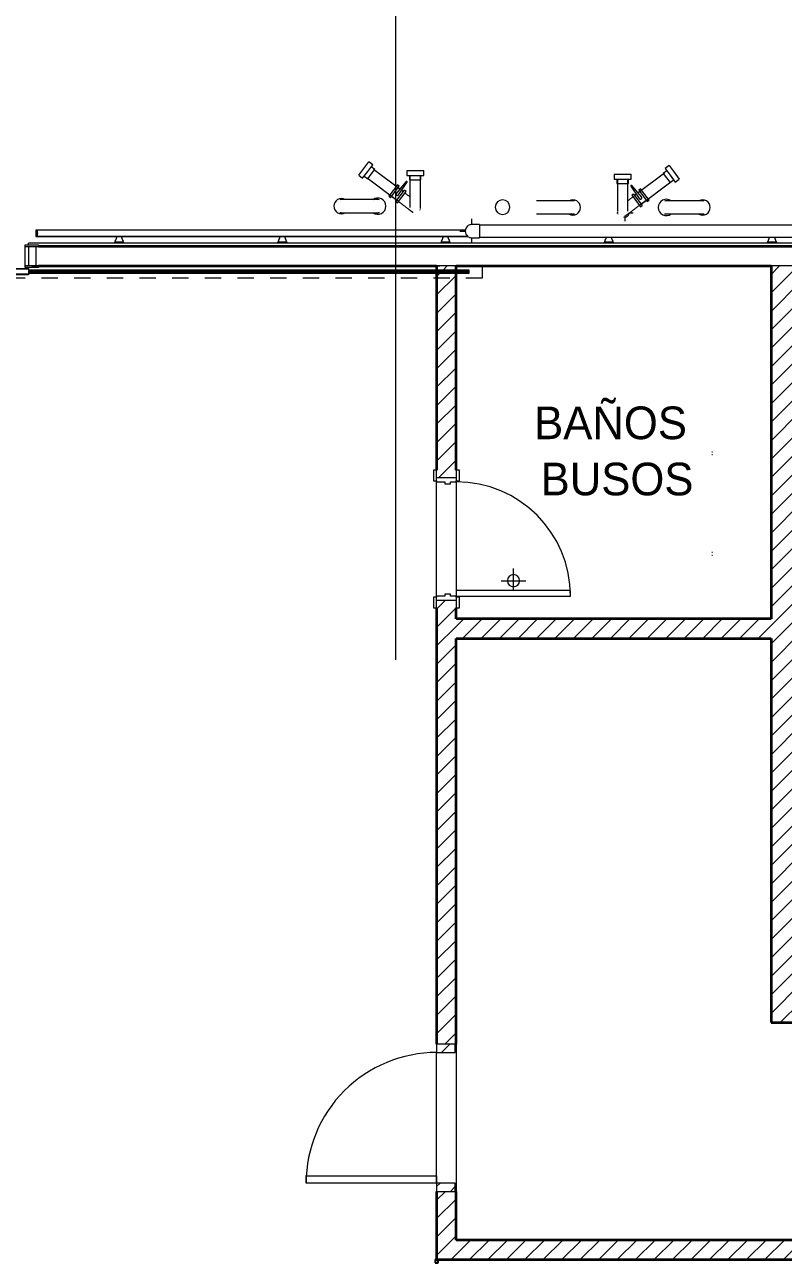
# Model space of a CAD drawing. Header units: metres. Extents: x -3 to 175, y -5 to 18.
# Drawn here: x 73.63 to 78.28, y 5.11 to 12.68 of the extents above; entities that cross this region are included whole.
import ezdxf

# ---------------------------------------------------------------- set-up
doc = ezdxf.new("R2010")
doc.units = ezdxf.units.M
doc.linetypes.add('Dash', pattern=[0.006, 0.003, -0.003])
for name, color, linetype, lineweight in [('A-DOOR', 7, 'Continuous', 9), ('A-DOOR-FRAM', 7, 'Continuous', 18), ('A-FLOR-HRAL', 7, 'Continuous', 9), ('A-GENM', 7, 'Continuous', 9), ('A-GLAZ-CWMG', 7, 'Continuous', 9), ('A-WALL', 7, 'Continuous', 9), ('A-WALL-PATT', 7, 'Continuous', 35), ('E-ELEC-EQPM', 7, 'Continuous', 9), ('G-ANNO-SYMB', 7, 'Continuous', 9), ('G-ANNO-TEXT', 7, 'Continuous', 9), ('P-EQPM', 7, 'Continuous', 9), ('P-PIPE', 7, 'Continuous', 9), ('P-PIPE-CNTR', 7, 'Continuous', 9)]:
    doc.layers.add(name, color=color, linetype=linetype, lineweight=lineweight)
doc.layers.add('A-DOOR-HDLN', color=5, linetype='Dash', lineweight=18, true_color=0x0000ff)
doc.styles.add('Century Gothic_1', font='GOTHIC.TTF', dxfattribs={"height": 0.2})
pattern_1 = [(45, (70.33247, 0), (-0.05656854, 0.05656854), [])]

# ---------------------------------------------------------------- blocks, each defined once
blk = doc.blocks.new('Basic Wall _ Tabique exterior_Estructura Lamina Metalica - ___-2469499-N-Cubierta 01')
at = {"layer": 'A-WALL'}
for p, q in [((3.3206, 11.3318), (3.3206, 11.3428)), ((3.8479, 11.3428), (3.3206, 11.3428)), ((4.8479, 11.3428), (3.9029, 11.3428)), ((5.8479, 11.3428), (4.9029, 11.3428)), ((6.8479, 11.3428), (5.9029, 11.3428)), ((7.8479, 11.3428), (6.9029, 11.3428)), ((8.4303, 11.3428), (7.9029, 11.3428))]:
    blk.add_line(p, q, dxfattribs=at)
blk = doc.blocks.new('M_RVR_Codo material - CO - Codo-V123-N-Cubierta 01')
at = {"layer": 'P-PIPE', "color": 9, "true_color": 0xc0c0c0, "flags": 128}
for points in [[(6.0835, 11.4566), (6.0817, 11.4566), (6.0798, 11.4566), (6.0779, 11.4566), (6.076, 11.4566), (6.0742, 11.4566), (6.0724, 11.4566), (6.0706, 11.4566), (6.0688, 11.4566), (6.067, 11.4566), (6.0653, 11.4566), (6.0635, 11.4566), (6.0619, 11.4566), (6.0602, 11.4566), (6.0586, 11.4566), (6.0571, 11.4566), (6.0555, 11.4566), (6.0541, 11.4566), (6.0526, 11.4566), (6.0513, 11.4566), (6.0499, 11.4566), (6.0487, 11.4566), (6.0474, 11.4566), (6.0463, 11.4566), (6.0452, 11.4566), (6.0442, 11.4566), (6.0432, 11.4566), (6.0423, 11.4566), (6.0415, 11.4566), (6.0407, 11.4566), (6.04, 11.4566), (6.0394, 11.4566), (6.0388, 11.4566), (6.0383, 11.4566), (6.0379, 11.4566), (6.0376, 11.4566), (6.0373, 11.4566), (6.0371, 11.4566), (6.037, 11.4566), (6.037, 11.4566)], [(6.037, 11.3752), (6.037, 11.3752), (6.0371, 11.3752), (6.0373, 11.3752), (6.0376, 11.3752), (6.0379, 11.3752), (6.0383, 11.3752), (6.0388, 11.3752), (6.0393, 11.3752), (6.04, 11.3752), (6.0407, 11.3752), (6.0414, 11.3752), (6.0423, 11.3752), (6.0432, 11.3752), (6.0441, 11.3752), (6.0452, 11.3752), (6.0463, 11.3752), (6.0474, 11.3752), (6.0486, 11.3752), (6.0499, 11.3752), (6.0512, 11.3752), (6.0526, 11.3752), (6.054, 11.3752), (6.0555, 11.3752), (6.057, 11.3752), (6.0586, 11.3752), (6.0602, 11.3752), (6.0618, 11.3752), (6.0635, 11.3752), (6.0652, 11.3752), (6.067, 11.3752), (6.0687, 11.3752), (6.0705, 11.3752), (6.0723, 11.3752), (6.0742, 11.3752), (6.076, 11.3752), (6.0779, 11.3752), (6.0797, 11.3752), (6.0816, 11.3752), (6.0835, 11.3752), (6.0835, 11.3752)]]:
    blk.add_lwpolyline(points, dxfattribs=at)
at = {"layer": 'P-PIPE', "color": 9, "true_color": 0xc0c0c0}
for start, end in [(120, 180), (90, 118.27996), (180, 194.20966), (195, 240), (241.72004, 270)]:
    blk.add_arc((6.037, 11.4159), 0.0407, start, end, dxfattribs=at)
for start_param, end_param in [(0, 1.570796), (5.904638, 6.283185), (1.570796, 3.141593), (3.141593, 3.52014)]:
    blk.add_ellipse((6.0835, 11.4159), major_axis=(0, 0.0407), ratio=0.01, start_param=start_param, end_param=end_param, dxfattribs=at)
blk = doc.blocks.new('Puerta corredera simple con guía deslizante - 1200 x 2700mm-2594775-N-Cubierta 01')
at = {"layer": 'A-DOOR', "color": 8, "true_color": 0x808080}
for p, q in [((1.225, 0.145), (1.2292, 0.195)), ((1.2292, 0.195), (1.2708, 0.195)), ((1.2708, 0.195), (1.275, 0.145)), ((-1.35, 0.105), (-4.05, 0.105)), ((-4.05, 0.105), (-4.05, 0.085)), ((-4.05, 0.085), (-1.35, 0.085)), ((1.28, 0.127), (1.22, 0.127)), ((1.22, 0.115), (1.22, 0.127)), ((1.275, 0.145), (1.225, 0.145)), ((1.2407, 0.127), (1.2593, 0.127)), ((1.28, 0.127), (1.28, 0.115)), ((1.22, 0.063), (1.22, 0.075)), ((1.22, 0.063), (1.28, 0.063)), ((1.225, 0.045), (1.275, 0.045)), ((1.2292, -0.005), (1.225, 0.045)), ((1.2593, 0.063), (1.2407, 0.063)), ((1.275, 0.045), (1.2708, -0.005)), ((1.28, 0.075), (1.28, 0.063)), ((1.2708, -0.005), (1.2292, -0.005))]:
    blk.add_line(p, q, dxfattribs=at)
at = {"layer": 'A-DOOR'}
for p, q in [((-4.05, 0.1), (-1.35, 0.1)), ((-1.35, 0.09), (-4.05, 0.09))]:
    blk.add_line(p, q, dxfattribs=at)
at = {"layer": 'A-DOOR', "lineweight": 18}
for p, q in [((-1.35, 0.115), (1.35, 0.115)), ((-1.35, 0.075), (-1.35, 0.115)), ((-1.35, 0.111), (1.35, 0.111)), ((-1.35, 0.079), (1.35, 0.079)), ((1.35, 0.115), (1.35, 0.075)), ((-1.395, -0.06), (-1.395, 0.06)), ((1.35, 0.075), (-1.35, 0.075)), ((1.395, 0.06), (1.395, -0.06))]:
    blk.add_line(p, q, dxfattribs=at)
at = {"layer": 'A-DOOR', "color": 8, "true_color": 0x808080, "flags": 128}
for points in [[(1.2207, 0.127), (1.2214, 0.1271), (1.2222, 0.1271), (1.2229, 0.1272), (1.2236, 0.1274), (1.2243, 0.1275), (1.225, 0.1277), (1.2257, 0.1279), (1.2263, 0.1282), (1.227, 0.1284), (1.2277, 0.1287), (1.2283, 0.129), (1.2289, 0.1294), (1.2296, 0.1297), (1.2302, 0.1301), (1.2307, 0.1306)], [(1.2691, 0.1307), (1.2697, 0.1303), (1.2703, 0.1299), (1.2709, 0.1295), (1.2715, 0.1291), (1.2722, 0.1288), (1.2728, 0.1285), (1.2735, 0.1282), (1.2742, 0.128), (1.2748, 0.1278), (1.2755, 0.1276), (1.2762, 0.1274), (1.2769, 0.1273), (1.2777, 0.1272), (1.2784, 0.1271), (1.2791, 0.127), (1.2798, 0.127)], [(1.2309, 0.0593), (1.2303, 0.0597), (1.2297, 0.0601), (1.2291, 0.0605), (1.2285, 0.0609), (1.2278, 0.0612), (1.2272, 0.0615), (1.2265, 0.0618), (1.2258, 0.062), (1.2252, 0.0622), (1.2245, 0.0624), (1.2238, 0.0626), (1.2231, 0.0627), (1.2223, 0.0628), (1.2216, 0.0629), (1.2209, 0.063), (1.2202, 0.063)], [(1.2793, 0.063), (1.2786, 0.0629), (1.2778, 0.0629), (1.2771, 0.0628), (1.2764, 0.0626), (1.2757, 0.0625), (1.275, 0.0623), (1.2743, 0.0621), (1.2737, 0.0618), (1.273, 0.0616), (1.2723, 0.0613), (1.2717, 0.061), (1.2711, 0.0606), (1.2704, 0.0603), (1.2698, 0.0599), (1.2693, 0.0594)]]:
    blk.add_lwpolyline(points, dxfattribs=at)
at = {"layer": 'A-DOOR', "color": 8, "true_color": 0x808080}
for centre, start, end in [((1.22, 0.145), 270, 0), ((1.28, 0.145), 180, 270), ((1.22, 0.045), 360, 90), ((1.28, 0.045), 90, 180)]:
    blk.add_arc(centre, 0.018, start, end, dxfattribs=at)
at = {"layer": 'A-DOOR-FRAM'}
for p, q in [((-1.41, 0.06), (-1.41, 0.069)), ((-1.41, 0.069), (-1.33, 0.069)), ((-1.41, 0.06), (-1.35, 0.06)), ((-1.35, 0.06), (-1.33, 0.06)), ((-1.35, -0.06), (-1.35, 0.06)), ((-1.33, 0.069), (-1.33, 0.06)), ((-1.33, 0.06), (-1.33, -0.06)), ((1.33, 0.06), (1.33, 0.069)), ((1.33, 0.069), (1.41, 0.069)), ((1.33, 0.06), (1.35, 0.06)), ((1.33, -0.06), (1.33, 0.06)), ((1.35, 0.06), (1.35, -0.06)), ((1.35, 0.06), (1.41, 0.06)), ((1.41, 0.069), (1.41, 0.06)), ((-1.35, -0.06), (-1.41, -0.06)), ((-1.41, -0.069), (-1.41, -0.06)), ((-1.33, -0.069), (-1.41, -0.069)), ((-1.33, -0.06), (-1.35, -0.06)), ((-1.33, -0.06), (-1.33, -0.069)), ((1.35, -0.06), (1.33, -0.06)), ((1.33, -0.069), (1.33, -0.06)), ((1.41, -0.069), (1.33, -0.069)), ((1.41, -0.06), (1.35, -0.06)), ((1.41, -0.06), (1.41, -0.069))]:
    blk.add_line(p, q, dxfattribs=at)
at = {"layer": 'A-DOOR-HDLN', "color": 8, "true_color": 0x808080}
for p, q in [((-4.13, 0.135), (1.43, 0.135)), ((-4.13, 0.06), (-4.13, 0.135)), ((1.43, 0.135), (1.43, 0.06)), ((1.43, 0.06), (-4.13, 0.06))]:
    blk.add_line(p, q, dxfattribs=at)
blk = doc.blocks.new('M_Conexión toma de agua potable-5 - M_Conexión toma de agua potable-5-2749454-N-Cubierta 01')
at = {"layer": 'P-PIPE'}
for p, q in [((-0.113, -0.0442), (-0.2946, -0.181)), ((-0.1506, -0.0595), (-0.1618, -0.068)), ((-0.1618, -0.068), (-0.1092, -0.1378)), ((-0.098, -0.1294), (-0.1506, -0.0595)), ((-0.1119, -0.044), (-0.144, -0.0682)), ((-0.1086, -0.0279), (-0.1184, -0.0353)), ((-0.0658, -0.1051), (-0.1184, -0.0353)), ((-0.056, -0.0977), (-0.1086, -0.0279)), ((-0.2554, -0.2329), (-0.0947, -0.1118)), ((-0.1151, -0.0875), (-0.0567, -0.1571)), ((-0.1092, -0.1378), (-0.098, -0.1294)), ((-0.1045, -0.1207), (-0.094, -0.1127)), ((-0.0507, -0.153), (-0.1017, -0.0774)), ((-0.084, -0.1037), (-0.0738, -0.0961)), ((-0.0833, -0.1047), (-0.0724, -0.0964)), ((-0.0738, -0.0961), (-0.0701, -0.0933)), ((-0.0658, -0.1051), (-0.056, -0.0977)), ((-0.0325, -0.0809), (-0.0325, -0.1964)), ((0.0325, -0.1964), (0.0325, -0.0809)), ((-0.3222, -0.1787), (-0.3465, -0.1971)), ((-0.3153, -0.2384), (-0.3465, -0.1971)), ((-0.291, -0.2201), (-0.3222, -0.1787)), ((-0.2905, -0.1758), (-0.3121, -0.1921)), ((-0.2598, -0.2615), (-0.291, -0.2201)), ((-0.2694, -0.2038), (-0.2905, -0.1758)), ((-0.2483, -0.2318), (-0.2694, -0.2038)), ((-0.0518, -0.1964), (-0.0518, -0.2269)), ((0, -0.1964), (-0.0518, -0.1964)), ((0, -0.2269), (-0.0518, -0.2269)), ((-0.0351, -0.1693), (-0.0351, -0.1964)), ((0, -0.1693), (-0.0351, -0.1693)), ((0.0351, -0.1693), (0, -0.1693)), ((0.0518, -0.1964), (0, -0.1964)), ((0.0518, -0.2269), (0, -0.2269)), ((0.0351, -0.1964), (0.0351, -0.1693)), ((0.0518, -0.2269), (0.0518, -0.1964)), ((-0.2842, -0.2798), (-0.3153, -0.2384)), ((-0.2842, -0.2798), (-0.2598, -0.2615)), ((-0.2699, -0.2481), (-0.2483, -0.2318))]:
    blk.add_line(p, q, dxfattribs=at)
at = {"layer": 'P-PIPE', "flags": 128}
for points in [[(-0.0196, 0.0262), (-0.0196, 0.0261), (-0.0199, 0.026), (-0.0202, 0.0257), (-0.0208, 0.0253), (-0.0214, 0.0248), (-0.0222, 0.0242), (-0.0232, 0.0235), (-0.0243, 0.0226), (-0.0256, 0.0217), (-0.0269, 0.0206), (-0.0285, 0.0195), (-0.0301, 0.0182), (-0.0319, 0.0169), (-0.0338, 0.0155), (-0.0359, 0.0139), (-0.0381, 0.0123), (-0.0403, 0.0105), (-0.0428, 0.0087), (-0.0453, 0.0068), (-0.0479, 0.0049), (-0.0506, 0.0028), (-0.0535, 0.0007), (-0.0564, -0.0015), (-0.0594, -0.0038), (-0.0625, -0.0061), (-0.0657, -0.0085), (-0.0689, -0.011), (-0.0723, -0.0135), (-0.0757, -0.0161), (-0.0791, -0.0187), (-0.0826, -0.0213), (-0.0862, -0.024), (-0.0898, -0.0267), (-0.0934, -0.0294), (-0.0971, -0.0322), (-0.1008, -0.035), (-0.1045, -0.0378), (-0.1082, -0.0406), (-0.1119, -0.0434), (-0.113, -0.0442)], [(-0.0627, -0.0877), (-0.059, -0.0849), (-0.0553, -0.0821), (-0.0516, -0.0794), (-0.048, -0.0766), (-0.0445, -0.0739), (-0.0409, -0.0713), (-0.0375, -0.0687), (-0.0341, -0.0661), (-0.0325, -0.0649)], [(-0.0325, 0), (-0.0325, -0.0001), (-0.0325, -0.0003), (-0.0325, -0.0006), (-0.0325, -0.001), (-0.0325, -0.0016), (-0.0325, -0.0023), (-0.0325, -0.0031), (-0.0325, -0.0041), (-0.0325, -0.0052), (-0.0325, -0.0064), (-0.0325, -0.0077), (-0.0325, -0.0091), (-0.0325, -0.0107), (-0.0325, -0.0124), (-0.0325, -0.0141), (-0.0325, -0.016), (-0.0325, -0.018), (-0.0325, -0.0201), (-0.0325, -0.0223), (-0.0325, -0.0245), (-0.0325, -0.0269), (-0.0325, -0.0293), (-0.0325, -0.0319), (-0.0325, -0.0345), (-0.0325, -0.0372), (-0.0325, -0.0399), (-0.0325, -0.0428), (-0.0325, -0.0456), (-0.0325, -0.0486), (-0.0325, -0.0516), (-0.0325, -0.0546), (-0.0325, -0.0577), (-0.0325, -0.0608), (-0.0325, -0.064), (-0.0325, -0.0671), (-0.0325, -0.0703), (-0.0325, -0.0735), (-0.0325, -0.0768), (-0.0325, -0.08), (-0.0325, -0.0809)], [(0.0325, -0.0809), (0.0325, -0.0776), (0.0325, -0.0744), (0.0325, -0.0712), (0.0325, -0.068), (0.0325, -0.0648), (0.0325, -0.0616), (0.0325, -0.0585), (0.0325, -0.0554), (0.0325, -0.0524), (0.0325, -0.0494), (0.0325, -0.0464), (0.0325, -0.0435), (0.0325, -0.0407), (0.0325, -0.0379), (0.0325, -0.0352), (0.0325, -0.0326), (0.0325, -0.03), (0.0325, -0.0275), (0.0325, -0.0252), (0.0325, -0.0229), (0.0325, -0.0207), (0.0325, -0.0185), (0.0325, -0.0165), (0.0325, -0.0146), (0.0325, -0.0128), (0.0325, -0.0111), (0.0325, -0.0095), (0.0325, -0.0081), (0.0325, -0.0067), (0.0325, -0.0055), (0.0325, -0.0044), (0.0325, -0.0034), (0.0325, -0.0025), (0.0325, -0.0018), (0.0325, -0.0012), (0.0325, -0.0007), (0.0325, -0.0003), (0.0325, -0.0001), (0.0325, 0), (0.0325, 0)]]:
    blk.add_lwpolyline(points, dxfattribs=at)
at = {"layer": 'P-PIPE'}
for centre, radius, start, end in [((0, 0.0002), 0.0325, 127, 130.85863), ((0, 0.0002), 0.0325, 121.6227, 127), ((0, 0.0002), 0.0325, 112, 119.58811), ((0, 0), 0.0325, 27.5478, 30), ((0, 0), 0.0325, 11.6699, 17.91606), ((0, 0), 0.0325, 0, 3.72571), ((-0.1087, -0.0821), 0.00841, 34, 220), ((-0.1087, -0.0821), 0.00841, 119.84615, 205.69231), ((-0.1087, -0.0821), 0.00841, 34, 105.53846), ((0, 0), 0.0325, 355.99534, 360), ((-0.0537, -0.1551), 0.00364, 214, 34), ((-0.0537, -0.1551), 0.00364, 244, 34)]:
    blk.add_arc(centre, radius, start, end, dxfattribs=at)
blk = doc.blocks.new('M_Conexión toma de agua potable-5 - M_Conexión toma de agua potable-5-3032753-N-Cubierta 01')
at = {"layer": 'P-PIPE'}
for p, q in [((-0.3465, 0.1971), (-0.3153, 0.2384)), ((-0.3153, 0.2384), (-0.2842, 0.2798)), ((-0.291, 0.2201), (-0.2598, 0.2615)), ((-0.2598, 0.2615), (-0.2842, 0.2798)), ((-0.2483, 0.2318), (-0.2699, 0.2481)), ((-0.2694, 0.2038), (-0.2483, 0.2318)), ((-0.0947, 0.1118), (-0.2554, 0.2329)), ((-0.3465, 0.1971), (-0.3222, 0.1787)), ((-0.3222, 0.1787), (-0.291, 0.2201)), ((-0.3121, 0.1921), (-0.2905, 0.1758)), ((-0.2946, 0.181), (-0.113, 0.0442)), ((-0.2905, 0.1758), (-0.2694, 0.2038)), ((-0.0567, 0.1571), (-0.1151, 0.0875)), ((-0.1017, 0.0774), (-0.0507, 0.153)), ((-0.0518, 0.2269), (-0.0518, 0.1964)), ((-0.0518, 0.2269), (0, 0.2269)), ((-0.0518, 0.1964), (0, 0.1964)), ((-0.0351, 0.1964), (-0.0351, 0.1693)), ((-0.0351, 0.1693), (0, 0.1693)), ((-0.0325, 0.1964), (-0.0325, 0.0809)), ((0, 0.2269), (0.0518, 0.2269)), ((0, 0.1964), (0.0518, 0.1964)), ((0, 0.1693), (0.0351, 0.1693)), ((0.0325, 0.0809), (0.0325, 0.1964)), ((0.0351, 0.1693), (0.0351, 0.1964)), ((0.0518, 0.1964), (0.0518, 0.2269)), ((-0.1092, 0.1378), (-0.1618, 0.068)), ((-0.1506, 0.0595), (-0.098, 0.1294)), ((-0.1184, 0.0353), (-0.0658, 0.1051)), ((-0.098, 0.1294), (-0.1092, 0.1378)), ((-0.1086, 0.0279), (-0.056, 0.0977)), ((-0.094, 0.1127), (-0.1045, 0.1207)), ((-0.0738, 0.0961), (-0.084, 0.1037)), ((-0.0724, 0.0964), (-0.0833, 0.1047)), ((-0.0728, 0.0953), (-0.0738, 0.0961)), ((-0.056, 0.0977), (-0.0658, 0.1051)), ((-0.1618, 0.068), (-0.1506, 0.0595)), ((-0.144, 0.0682), (-0.1119, 0.044)), ((-0.1184, 0.0353), (-0.1086, 0.0279))]:
    blk.add_line(p, q, dxfattribs=at)
at = {"layer": 'P-PIPE', "flags": 128}
for points in [[(-0.0332, 0.0654), (-0.0365, 0.068), (-0.04, 0.0706), (-0.0435, 0.0732), (-0.0471, 0.0759), (-0.0507, 0.0786), (-0.0543, 0.0814), (-0.058, 0.0841), (-0.0617, 0.0869), (-0.0633, 0.0881)], [(-0.0325, 0.0809), (-0.0325, 0.0776), (-0.0325, 0.0744), (-0.0325, 0.0712), (-0.0325, 0.068), (-0.0325, 0.0648), (-0.0325, 0.0616), (-0.0325, 0.0585), (-0.0325, 0.0554), (-0.0325, 0.0524), (-0.0325, 0.0494), (-0.0325, 0.0464), (-0.0325, 0.0435), (-0.0325, 0.0407), (-0.0325, 0.0379), (-0.0325, 0.0352), (-0.0325, 0.0326), (-0.0325, 0.03), (-0.0325, 0.0275), (-0.0325, 0.0252), (-0.0325, 0.0229), (-0.0325, 0.0207), (-0.0325, 0.0185), (-0.0325, 0.0165), (-0.0325, 0.0146), (-0.0325, 0.0128), (-0.0325, 0.0111), (-0.0325, 0.0095), (-0.0325, 0.0081), (-0.0325, 0.0067), (-0.0325, 0.0055), (-0.0325, 0.0044), (-0.0325, 0.0034), (-0.0325, 0.0025), (-0.0325, 0.0018), (-0.0325, 0.0012), (-0.0325, 0.0007), (-0.0325, 0.0003), (-0.0325, 0.0001), (-0.0325, 0), (-0.0325, 0)], [(0.0325, 0), (0.0325, 0.0001), (0.0325, 0.0003), (0.0325, 0.0006), (0.0325, 0.001), (0.0325, 0.0016), (0.0325, 0.0023), (0.0325, 0.0031), (0.0325, 0.0041), (0.0325, 0.0052), (0.0325, 0.0064), (0.0325, 0.0077), (0.0325, 0.0091), (0.0325, 0.0107), (0.0325, 0.0124), (0.0325, 0.0141), (0.0325, 0.016), (0.0325, 0.018), (0.0325, 0.0201), (0.0325, 0.0223), (0.0325, 0.0245), (0.0325, 0.0269), (0.0325, 0.0293), (0.0325, 0.0319), (0.0325, 0.0345), (0.0325, 0.0372), (0.0325, 0.0399), (0.0325, 0.0428), (0.0325, 0.0456), (0.0325, 0.0486), (0.0325, 0.0516), (0.0325, 0.0546), (0.0325, 0.0577), (0.0325, 0.0608), (0.0325, 0.064), (0.0325, 0.0671), (0.0325, 0.0703), (0.0325, 0.0735), (0.0325, 0.0768), (0.0325, 0.08), (0.0325, 0.0809)], [(-0.113, 0.0442), (-0.1092, 0.0414), (-0.1055, 0.0385), (-0.1018, 0.0357), (-0.0981, 0.033), (-0.0944, 0.0302), (-0.0908, 0.0274), (-0.0871, 0.0247), (-0.0836, 0.022), (-0.0801, 0.0194), (-0.0766, 0.0168), (-0.0732, 0.0142), (-0.0698, 0.0117), (-0.0666, 0.0092), (-0.0634, 0.0068), (-0.0602, 0.0044), (-0.0572, 0.0021), (-0.0542, -0.0001), (-0.0514, -0.0022), (-0.0486, -0.0043), (-0.046, -0.0063), (-0.0434, -0.0082), (-0.041, -0.0101), (-0.0387, -0.0118), (-0.0365, -0.0135), (-0.0344, -0.015), (-0.0324, -0.0165), (-0.0306, -0.0179), (-0.0289, -0.0192), (-0.0273, -0.0203), (-0.0259, -0.0214), (-0.0246, -0.0224), (-0.0235, -0.0232), (-0.0225, -0.024), (-0.0216, -0.0246), (-0.0209, -0.0252), (-0.0204, -0.0256), (-0.02, -0.0259), (-0.0197, -0.0261), (-0.0196, -0.0262), (-0.0196, -0.0262)]]:
    blk.add_lwpolyline(points, dxfattribs=at)
at = {"layer": 'P-PIPE'}
for centre, radius, start, end in [((-0.0537, 0.1551), 0.00364, 326, 146), ((-0.0537, 0.1551), 0.00364, 326, 122.89191), ((-0.1087, 0.0821), 0.00841, 140, 326), ((-0.1087, 0.0821), 0.00841, 168.61538, 240.15385), ((-0.1087, 0.0821), 0.00841, 254.46154, 297.38462), ((0, 0), 0.0325, 0, 4.00466), ((0, 0), 0.0325, 356.27429, 0), ((0, -0.0002), 0.0325, 229.14137, 233), ((0, -0.0002), 0.0325, 233, 239.86108), ((0, 0), 0.0325, 233.65966, 243.14052), ((0, -0.0002), 0.0325, 240.41189, 248), ((0, 0), 0.0325, 330, 332.4522), ((0, 0), 0.0325, 342.08394, 348.3301)]:
    blk.add_arc(centre, radius, start, end, dxfattribs=at)
blk = doc.blocks.new('M_Boquilla salida - M_Boquilla salida-V125-N-Cubierta 01')
at = {"layer": 'A-GENM', "flags": 128}
for points in [[(0.2224, 0.04), (0.2223, 0.04), (0.222, 0.04), (0.2216, 0.04), (0.221, 0.04), (0.2202, 0.04), (0.2192, 0.04), (0.2181, 0.04), (0.2167, 0.04), (0.2153, 0.04), (0.2136, 0.04), (0.2118, 0.04), (0.2098, 0.04), (0.2077, 0.04), (0.2054, 0.04), (0.203, 0.04), (0.2004, 0.04), (0.1977, 0.04), (0.1948, 0.04), (0.1918, 0.04), (0.1887, 0.04), (0.1854, 0.04), (0.182, 0.04), (0.1786, 0.04), (0.175, 0.04), (0.1713, 0.04), (0.1675, 0.04), (0.1636, 0.04), (0.1596, 0.04), (0.1556, 0.04), (0.1515, 0.04), (0.1473, 0.04), (0.1431, 0.04), (0.1388, 0.04), (0.1345, 0.04), (0.1301, 0.04), (0.1257, 0.04), (0.1213, 0.04), (0.1168, 0.04), (0.1124, 0.04), (0.1079, 0.04), (0.1035, 0.04), (0.0991, 0.04), (0.0947, 0.04), (0.0903, 0.04), (0.0859, 0.04), (0.0816, 0.04), (0.0774, 0.04), (0.0731, 0.04), (0.069, 0.04), (0.0649, 0.04), (0.0609, 0.04), (0.057, 0.04), (0.0531, 0.04), (0.0494, 0.04), (0.0458, 0.04), (0.0422, 0.04), (0.0388, 0.04), (0.0355, 0.04), (0.0323, 0.04), (0.0292, 0.04), (0.0263, 0.04), (0.0235, 0.04), (0.0208, 0.04), (0.0183, 0.04), (0.0159, 0.04), (0.0137, 0.04), (0.0116, 0.04), (0.0097, 0.04), (0.008, 0.04), (0.0064, 0.04), (0.005, 0.04), (0.0038, 0.04), (0.0027, 0.04), (0.0018, 0.04), (0.0011, 0.04), (0.0006, 0.04), (0.0002, 0.04), (0, 0.04), (0, 0.04)], [(0, -0.04), (0.0001, -0.04), (0.0004, -0.04), (0.0008, -0.04), (0.0014, -0.04), (0.0022, -0.04), (0.0032, -0.04), (0.0043, -0.04), (0.0056, -0.04), (0.0071, -0.04), (0.0088, -0.04), (0.0106, -0.04), (0.0126, -0.04), (0.0147, -0.04), (0.017, -0.04), (0.0194, -0.04), (0.022, -0.04), (0.0247, -0.04), (0.0276, -0.04), (0.0306, -0.04), (0.0337, -0.04), (0.037, -0.04), (0.0403, -0.04), (0.0438, -0.04), (0.0474, -0.04), (0.0511, -0.04), (0.0549, -0.04), (0.0588, -0.04), (0.0627, -0.04), (0.0668, -0.04), (0.0709, -0.04), (0.0751, -0.04), (0.0793, -0.04), (0.0836, -0.04), (0.0879, -0.04), (0.0923, -0.04), (0.0967, -0.04), (0.1011, -0.04), (0.1055, -0.04), (0.11, -0.04), (0.1144, -0.04), (0.1189, -0.04), (0.1233, -0.04), (0.1277, -0.04), (0.1321, -0.04), (0.1365, -0.04), (0.1408, -0.04), (0.145, -0.04), (0.1492, -0.04), (0.1534, -0.04), (0.1575, -0.04), (0.1615, -0.04), (0.1654, -0.04), (0.1692, -0.04), (0.173, -0.04), (0.1766, -0.04), (0.1802, -0.04), (0.1836, -0.04), (0.1869, -0.04), (0.1901, -0.04), (0.1932, -0.04), (0.1961, -0.04), (0.1989, -0.04), (0.2016, -0.04), (0.2041, -0.04), (0.2065, -0.04), (0.2087, -0.04), (0.2108, -0.04), (0.2127, -0.04), (0.2144, -0.04), (0.216, -0.04), (0.2174, -0.04), (0.2186, -0.04), (0.2197, -0.04), (0.2206, -0.04), (0.2213, -0.04), (0.2218, -0.04), (0.2222, -0.04), (0.2224, -0.04), (0.2224, -0.04)]]:
    blk.add_lwpolyline(points, dxfattribs=at)
at = {"layer": 'A-GENM'}
for centre, radius, start, end in [((0, 0), 0.05, 53.61648, 180), ((0, 0), 0.05, 180, 307.41676), ((0, 0), 0.04, 86.7274, 105), ((0.2224, 0), 0.0469, 0, 119.26476), ((0.2224, 0), 0.0469, 240.71436, 0), ((0.2224, 0), 0.04, 75, 93.25209), ((0, 0), 0.04, 255, 273.23352), ((0.2224, 0), 0.04, 266.73972, 285)]:
    blk.add_arc(centre, radius, start, end, dxfattribs=at)
blk = doc.blocks.new('M_Boquilla salida - M_Boquilla salida 2-2755936-N-Cubierta 01')
at = {"layer": 'A-GENM', "flags": 128}
for points in [[(0.2224, 0.04), (0.2223, 0.04), (0.222, 0.04), (0.2216, 0.04), (0.221, 0.04), (0.2202, 0.04), (0.2192, 0.04), (0.2181, 0.04), (0.2167, 0.04), (0.2153, 0.04), (0.2136, 0.04), (0.2118, 0.04), (0.2098, 0.04), (0.2077, 0.04), (0.2054, 0.04), (0.203, 0.04), (0.2004, 0.04), (0.1977, 0.04), (0.1948, 0.04), (0.1918, 0.04), (0.1887, 0.04), (0.1854, 0.04), (0.182, 0.04), (0.1786, 0.04), (0.175, 0.04), (0.1713, 0.04), (0.1675, 0.04), (0.1636, 0.04), (0.1596, 0.04), (0.1556, 0.04), (0.1515, 0.04), (0.1473, 0.04), (0.1431, 0.04), (0.1388, 0.04), (0.1345, 0.04), (0.1301, 0.04), (0.1257, 0.04), (0.1213, 0.04), (0.1168, 0.04), (0.1124, 0.04), (0.1079, 0.04), (0.1035, 0.04), (0.0991, 0.04), (0.0947, 0.04), (0.0903, 0.04), (0.0859, 0.04), (0.0816, 0.04), (0.0774, 0.04), (0.0731, 0.04), (0.069, 0.04), (0.0649, 0.04), (0.0609, 0.04), (0.057, 0.04), (0.0531, 0.04), (0.0494, 0.04), (0.0458, 0.04), (0.0422, 0.04), (0.0388, 0.04), (0.0355, 0.04), (0.0323, 0.04), (0.0292, 0.04), (0.0263, 0.04), (0.0235, 0.04), (0.0208, 0.04), (0.0183, 0.04), (0.0159, 0.04), (0.0137, 0.04), (0.0116, 0.04), (0.0097, 0.04), (0.008, 0.04), (0.0064, 0.04), (0.005, 0.04), (0.0038, 0.04), (0.0027, 0.04), (0.0018, 0.04), (0.0011, 0.04), (0.0006, 0.04), (0.0002, 0.04), (0, 0.04), (0, 0.04)], [(0, -0.04), (0.0001, -0.04), (0.0004, -0.04), (0.0008, -0.04), (0.0014, -0.04), (0.0022, -0.04), (0.0032, -0.04), (0.0043, -0.04), (0.0056, -0.04), (0.0071, -0.04), (0.0088, -0.04), (0.0106, -0.04), (0.0126, -0.04), (0.0147, -0.04), (0.017, -0.04), (0.0194, -0.04), (0.022, -0.04), (0.0247, -0.04), (0.0276, -0.04), (0.0306, -0.04), (0.0337, -0.04), (0.037, -0.04), (0.0403, -0.04), (0.0438, -0.04), (0.0474, -0.04), (0.0511, -0.04), (0.0549, -0.04), (0.0588, -0.04), (0.0627, -0.04), (0.0668, -0.04), (0.0709, -0.04), (0.0751, -0.04), (0.0793, -0.04), (0.0836, -0.04), (0.0879, -0.04), (0.0923, -0.04), (0.0967, -0.04), (0.1011, -0.04), (0.1055, -0.04), (0.11, -0.04), (0.1144, -0.04), (0.1189, -0.04), (0.1233, -0.04), (0.1277, -0.04), (0.1321, -0.04), (0.1365, -0.04), (0.1408, -0.04), (0.145, -0.04), (0.1492, -0.04), (0.1534, -0.04), (0.1575, -0.04), (0.1615, -0.04), (0.1654, -0.04), (0.1692, -0.04), (0.173, -0.04), (0.1766, -0.04), (0.1802, -0.04), (0.1836, -0.04), (0.1869, -0.04), (0.1901, -0.04), (0.1932, -0.04), (0.1961, -0.04), (0.1989, -0.04), (0.2016, -0.04), (0.2041, -0.04), (0.2065, -0.04), (0.2087, -0.04), (0.2108, -0.04), (0.2127, -0.04), (0.2144, -0.04), (0.216, -0.04), (0.2174, -0.04), (0.2186, -0.04), (0.2197, -0.04), (0.2206, -0.04), (0.2213, -0.04), (0.2218, -0.04), (0.2222, -0.04), (0.2224, -0.04), (0.2224, -0.04)]]:
    blk.add_lwpolyline(points, dxfattribs=at)
at = {"layer": 'A-GENM'}
for radius, start, end in [(0.0469, 0, 119.26476), (0.0469, 240.71436, 0), (0.04, 75, 93.25209), (0.04, 266.73972, 285)]:
    blk.add_arc((0.2224, 0), radius, start, end, dxfattribs=at)
blk = doc.blocks.new('M_Conexión toma de agua potable-4 - M_Conexión toma de agua potable-4 2-3020590-N-Cubierta 01')
at = {"layer": 'P-PIPE'}
for start, end in [(0, 180), (180, 0)]:
    blk.add_arc((0, 0), 0.0451, start, end, dxfattribs=at)
blk = doc.blocks.new('Railing - Railing-2770312-N-Cubierta 01')
at = {"layer": 'A-FLOR-HRAL'}
for p, q in [((5.9972, 11.4228), (3.3754, 11.4228)), ((3.3754, 11.4059), (3.3754, 11.4005)), ((3.3754, 11.3828), (6.0137, 11.3828))]:
    blk.add_line(p, q, dxfattribs=at)
blk = doc.blocks.new('Handrail Type - Handrail_Internal_-2770336-N-Cubierta 01')
at = {"layer": 'A-FLOR-HRAL'}
for p, q in [((5.9972, 11.4228), (3.3754, 11.4228)), ((3.3754, 11.4059), (3.3754, 11.4005)), ((3.3754, 11.3828), (6.0137, 11.3828))]:
    blk.add_line(p, q, dxfattribs=at)
blk = doc.blocks.new('Handrail Type - Escort_Flat_Endcap-V148-N-Cubierta 01')
at = {"layer": 'A-FLOR-HRAL'}
for p, q in [((0.01, 0.02), (0, 0.02)), ((0, 0.0023), (0, -0.0031)), ((0.01, -0.02), (0.01, 0.02)), ((0, -0.02), (0.01, -0.02))]:
    blk.add_line(p, q, dxfattribs=at)
blk = doc.blocks.new('Handrail Type - Handrail_Internal_-V149-N-Cubierta 01')
at = {"layer": 'A-FLOR-HRAL'}
for p, q in [((3.3754, 11.3828), (3.3754, 11.4228)), ((5.9972, 11.4228), (3.3754, 11.4228)), ((6.0137, 11.3828), (3.3754, 11.3828))]:
    blk.add_line(p, q, dxfattribs=at)
blk = doc.blocks.new('Gerflor-Aluminium_Brackets-Escort_Wall_Mounted-55mm - Escort_Wall_Mounted_Bracket_55mm-V150-N-Cubierta 01')
at = {"layer": 'A-FLOR-HRAL'}
for p, q in [((-0.0275, 0.0595), (-0.0275, 0.061)), ((-0.0275, 0.061), (0.0275, 0.061)), ((-0.0275, 0.0595), (-0.0275, 0.055)), ((-0.0275, 0.055), (0.0275, 0.055)), ((0.0275, 0.061), (0.0275, 0.0595)), ((0.0275, 0.055), (0.0275, 0.0595))]:
    blk.add_line(p, q, dxfattribs=at)
for centre, radius, start, end in [((-0.1313, -0.0058), 0.1203, 14.59877, 27.01682), ((0.1327, -0.0062), 0.1218, 153.11826, 165.38272)]:
    blk.add_arc(centre, radius, start, end, dxfattribs=at)
for points, knots in [([(-0.0275, 0.055), (-0.0275, 0.055), (-0.0274, 0.0549), (-0.0272, 0.0544), (-0.0269, 0.054), (-0.0267, 0.0535), (-0.0264, 0.0531), (-0.026, 0.0525), (-0.0257, 0.0519), (-0.0255, 0.0515), (-0.0253, 0.0512), (-0.0249, 0.0503), (-0.0245, 0.0495), (-0.0241, 0.0488)], [0, 0, 0, 0, 0.142857, 0.285714, 0.357143, 0.428571, 0.5, 0.571429, 0.678571, 0.705357, 0.732143, 0.785714, 1, 1, 1, 1]), ([(0.0241, 0.0488), (0.0244, 0.0493), (0.0248, 0.0501), (0.0254, 0.0512), (0.0258, 0.052), (0.0261, 0.0525), (0.0264, 0.0531), (0.0267, 0.0535), (0.0269, 0.054), (0.0272, 0.0544), (0.0274, 0.0549), (0.0275, 0.055), (0.0275, 0.055)], [0, 0, 0, 0, 0.142857, 0.285714, 0.357143, 0.428571, 0.5, 0.571429, 0.642857, 0.714286, 0.857143, 1, 1, 1, 1])]:
    blk.add_open_spline(points, degree=3, knots=knots, dxfattribs=at)
for points in [[(-0.023, 0.0465), (-0.0242, 0.0492), (-0.0256, 0.0518), (-0.0271, 0.0543)], [(-0.0178, 0.0341), (-0.0185, 0.036), (-0.0192, 0.0378), (-0.0199, 0.0396)], [(-0.0149, 0.0244), (-0.0151, 0.0252), (-0.0153, 0.026), (-0.0155, 0.0267)], [(0.0155, 0.0267), (0.0153, 0.026), (0.0151, 0.0252), (0.0149, 0.0244)], [(0.02, 0.0396), (0.0192, 0.0378), (0.0185, 0.0359), (0.0178, 0.0341)], [(0.0271, 0.0543), (0.0256, 0.0518), (0.0243, 0.0492), (0.023, 0.0465)]]:
    blk.add_open_spline(points, degree=3, dxfattribs=at)
blk = doc.blocks.new('Gerflor-Aluminium_Brackets-Escort_Wall_Mounted-55mm - Escort_Wall_Mounted_Bracket_55mm-V147-N-Cubierta 01')
at = {"layer": 'A-FLOR-HRAL'}
for p, q in [((-0.0275, 0.0595), (-0.0275, 0.061)), ((-0.0275, 0.061), (0.0275, 0.061)), ((-0.0275, 0.0595), (-0.0275, 0.055)), ((-0.0275, 0.055), (0.0275, 0.055)), ((0.0275, 0.061), (0.0275, 0.0595)), ((0.0275, 0.055), (0.0275, 0.0595))]:
    blk.add_line(p, q, dxfattribs=at)
for centre, radius, start, end in [((-0.1313, -0.0058), 0.1203, 13.87088, 27.01682), ((0.1327, -0.0062), 0.1218, 153.11826, 166.10185)]:
    blk.add_arc(centre, radius, start, end, dxfattribs=at)
for points, knots in [([(-0.0275, 0.055), (-0.0275, 0.055), (-0.0274, 0.0549), (-0.0272, 0.0544), (-0.0269, 0.054), (-0.0267, 0.0535), (-0.0264, 0.0531), (-0.026, 0.0525), (-0.0257, 0.0519), (-0.0255, 0.0515), (-0.0253, 0.0512), (-0.0249, 0.0503), (-0.0245, 0.0495), (-0.0241, 0.0488)], [0, 0, 0, 0, 0.142857, 0.285714, 0.357143, 0.428571, 0.5, 0.571429, 0.678571, 0.705357, 0.732143, 0.785714, 1, 1, 1, 1]), ([(0.0241, 0.0488), (0.0244, 0.0493), (0.0248, 0.0501), (0.0254, 0.0512), (0.0258, 0.052), (0.0261, 0.0525), (0.0264, 0.0531), (0.0267, 0.0535), (0.0269, 0.054), (0.0272, 0.0544), (0.0274, 0.0549), (0.0275, 0.055), (0.0275, 0.055)], [0, 0, 0, 0, 0.142857, 0.285714, 0.357143, 0.428571, 0.5, 0.571429, 0.642857, 0.714286, 0.857143, 1, 1, 1, 1])]:
    blk.add_open_spline(points, degree=3, knots=knots, dxfattribs=at)
for points in [[(-0.023, 0.0465), (-0.0242, 0.0492), (-0.0256, 0.0518), (-0.0271, 0.0543)], [(-0.0178, 0.0341), (-0.0185, 0.036), (-0.0192, 0.0378), (-0.0199, 0.0396)], [(-0.0138, 0.02), (-0.0143, 0.0222), (-0.0148, 0.0245), (-0.0155, 0.0267)], [(-0.0145, 0.023), (-0.0142, 0.022), (-0.014, 0.021), (-0.0138, 0.02)], [(0.0155, 0.0267), (0.0149, 0.0245), (0.0143, 0.0222), (0.0138, 0.02)], [(0.0138, 0.02), (0.0141, 0.021), (0.0143, 0.022), (0.0145, 0.023)], [(0.02, 0.0396), (0.0192, 0.0378), (0.0185, 0.0359), (0.0178, 0.0341)], [(0.0271, 0.0543), (0.0256, 0.0518), (0.0243, 0.0492), (0.023, 0.0465)]]:
    blk.add_open_spline(points, degree=3, dxfattribs=at)
blk = doc.blocks.new('M_Generador - M_Generador-3046588-N-Cubierta 01')
at = {"layer": 'E-ELEC-EQPM'}
for p, q in [((1.5356, 0.5779), (2.8312, 0.5779)), ((1.5356, 0.5779), (1.5356, -0.5779)), ((2.8312, 0.5779), (2.8312, -0.5779)), ((-1.7935, -0.1876), (-1.7935, -0.1976)), ((-1.7935, -0.1876), (-1.7935, -0.1976)), ((-1.7061, -0.1976), (-1.7061, -0.1876)), ((-1.4605, -0.1876), (-1.4605, -0.1976)), ((-1.2591, -0.1876), (-1.2591, -0.1976)), ((-0.8147, -0.1976), (-0.8147, -0.1876)), ((-0.6536, -0.1876), (-0.6536, -0.1976)), ((-0.3056, -0.1976), (-0.3056, -0.1876)), ((-0.25, -0.1876), (-0.25, -0.1976)), ((-0.235, -0.1976), (-0.235, -0.1876)), ((0.5043, -0.1976), (0.5141, -0.1876)), ((0.6467, -0.1876), (0.6467, -0.1976)), ((0.7977, -0.1876), (0.7977, -0.1976)), ((0.8809, -0.1976), (0.8809, -0.1876)), ((0.9142, -0.5779), (0.9042, -0.5779)), ((2.8312, -0.5779), (1.5356, -0.5779))]:
    blk.add_line(p, q, dxfattribs=at)
at = {"layer": 'E-ELEC-EQPM', "flags": 128}
blk.add_lwpolyline([(0.2754, -0.1876), (0.2691, -0.1911), (0.26, -0.1955), (0.2552, -0.1976)], dxfattribs=at)
blk = doc.blocks.new('M_Estanque Combustible - M_Estanque Combustible-3096269-N-Cubierta 01')
at = {"layer": 'P-EQPM'}
for p, q in [((-0.2833, -0.7096), (-0.2833, -0.7126)), ((-0.2683, -0.7126), (-0.2683, -0.7096)), ((0.3313, -0.7096), (0.3313, -0.7126)), ((0.3463, -0.7126), (0.3463, -0.7096))]:
    blk.add_line(p, q, dxfattribs=at)
blk = doc.blocks.new('Rectangular Mullion - 20 x 20 mm-3142501-N-Cubierta 01')
at = {"layer": 'A-GLAZ-CWMG', "lineweight": 25}
for p, q in [((0, 0.01), (-0.02, 0.01)), ((-0.02, 0.01), (-0.02, -0.01)), ((0, -0.01), (0, 0.01)), ((-0.02, -0.01), (0, -0.01))]:
    blk.add_line(p, q, dxfattribs=at)
blk = doc.blocks.new('FCA_N_Puerta de alumnio_Banos - FCA_N_Puerta de aluminio_800 X 1900 mm-3147703-N-Cubierta 01')
at = {"layer": 'A-DOOR'}
h = blk.add_hatch(dxfattribs=at)
h.set_pattern_fill('FP_4', color=256, style=0, pattern_type=2)
h.set_pattern_definition([(315, (-5.986, 5.881), (0.05656854, 0.05656854), [])])
h.paths.add_polyline_path([(-0.4508, 0.06), (-0.4508, -0.0543), (-0.4, -0.0543), (-0.4, 0.06)])
h.paths.add_polyline_path([(0.4, -0.0543), (0.4508, -0.0543), (0.4508, 0.06), (0.4, 0.06)])
at = {"layer": 'A-DOOR', "lineweight": 18}
for p, q in [((-0.4, 0.86), (-0.35555, 0.86)), ((-0.4, 0.06), (-0.4, 0.86)), ((-0.35555, 0.86), (-0.35555, 0.06)), ((-0.35555, 0.06), (-0.4, 0.06))]:
    blk.add_line(p, q, dxfattribs=at)
at = {"layer": 'A-DOOR'}
blk.add_arc((-0.4, 0.06), 0.8, 360, 90, dxfattribs=at)
at = {"layer": 'A-DOOR-FRAM'}
for p, q in [((-0.4, 0.06), (-0.4508, 0.06)), ((-0.4508, 0.06), (-0.4508, -0.0543)), ((-0.4, -0.0543), (-0.4, 0.06)), ((0.4508, 0.06), (0.4, 0.06)), ((0.4, 0.06), (0.4, -0.0543)), ((0.4508, -0.0543), (0.4508, 0.06)), ((-0.4508, -0.0543), (-0.4, -0.0543)), ((0.4, -0.0543), (0.4508, -0.0543))]:
    blk.add_line(p, q, dxfattribs=at)
blk = doc.blocks.new('M_Door-Interior-Single-Flush_Panel-Wood - 700 x 2100mm-3151575-N-Cubierta 01')
at = {"layer": 'A-DOOR', "lineweight": 18}
for p, q in [((0.35, 0.756825), (0.315, 0.756825)), ((0.315, 0.756825), (0.315, 0.056825)), ((0.35, 0.056825), (0.35, 0.756825)), ((0.315, 0.056825), (0.35, 0.056825))]:
    blk.add_line(p, q, dxfattribs=at)
at = {"layer": 'A-DOOR'}
for p, q in [((-0.35635, 0.076825), (-0.42135, 0.076825)), ((-0.42135, 0.076825), (-0.42135, 0.056825)), ((-0.35635, 0.056825), (-0.35635, 0.076825)), ((0.42135, 0.076825), (0.35635, 0.076825)), ((0.35635, 0.076825), (0.35635, 0.056825)), ((0.42135, 0.056825), (0.42135, 0.076825)), ((-0.42135, 0.056825), (-0.35635, 0.056825)), ((0.35635, 0.056825), (0.42135, 0.056825)), ((-0.35635, -0.063175), (-0.42135, -0.063175)), ((-0.42135, -0.063175), (-0.42135, -0.083175)), ((-0.35635, -0.083175), (-0.35635, -0.063175)), ((0.42135, -0.063175), (0.35635, -0.063175)), ((0.35635, -0.063175), (0.35635, -0.083175)), ((0.42135, -0.083175), (0.42135, -0.063175)), ((-0.42135, -0.083175), (-0.35635, -0.083175)), ((0.35635, -0.083175), (0.42135, -0.083175))]:
    blk.add_line(p, q, dxfattribs=at)
blk.add_arc((0.35, 0.056825), 0.7, 90, 180, dxfattribs=at)
at = {"layer": 'A-DOOR-FRAM'}
for p, q in [((-0.375, 0.056825), (-0.375, -0.063175)), ((-0.35, 0.056825), (-0.35635, 0.056825)), ((-0.35, 0.021825), (-0.35, 0.056825)), ((-0.3373, 0.021825), (-0.35, 0.021825)), ((-0.3373, -0.0131), (-0.3373, 0.021825)), ((0.35, 0.021825), (0.3373, 0.021825)), ((0.3373, 0.021825), (0.3373, -0.0131)), ((0.35, 0.056825), (0.35, 0.021825)), ((0.35635, 0.056825), (0.35, 0.056825)), ((0.375, -0.063175), (0.375, 0.056825)), ((-0.35635, -0.063175), (-0.35, -0.063175)), ((-0.35, -0.063175), (-0.35, -0.0131)), ((-0.35, -0.0131), (-0.3373, -0.0131)), ((0.3373, -0.0131), (0.35, -0.0131)), ((0.35, -0.0131), (0.35, -0.063175)), ((0.35, -0.063175), (0.35635, -0.063175))]:
    blk.add_line(p, q, dxfattribs=at)

msp = doc.modelspace()

# ---------------------------------------------------------------- hatches: boundary and pattern name
at = {"layer": 'A-WALL-PATT', "lineweight": 9}
h = msp.add_hatch(dxfattribs=at)
h.set_pattern_fill('FP_3', color=256, style=0, pattern_type=2)
h.set_pattern_definition(pattern_1)
h.paths.add_polyline_path([(76.1532, 5.1168), (76.2732, 5.1168), (76.2732, 5.5348), (76.1532, 5.5348), (76.1532, 5.4031)])
h.paths.add_polyline_path([(76.1532, 6.4364), (76.2732, 6.4364), (76.2732, 9.1556), (76.1532, 9.1556), (76.1532, 6.6837)])
h.paths.add_polyline_path([(76.1532, 9.9056), (76.2732, 9.9056), (76.2732, 11.1578), (76.1532, 11.1578), (76.1532, 9.952)])
h.paths.add_polyline_path([(76.1532, 11.1778), (76.2732, 11.1778), (76.2732, 11.2028), (76.1532, 11.2028)])
h = msp.add_hatch(dxfattribs=at)
h.set_pattern_fill('FP_3', color=256, style=0, pattern_type=2)
h.set_pattern_definition(pattern_1)
h.paths.add_polyline_path([(78.2023, 6.5689), (78.3823, 6.5689), (78.3823, 11.2028), (78.2023, 11.2028), (78.2023, 6.6837)])
h = msp.add_hatch(dxfattribs=at)
h.set_pattern_fill('FP_3', color=256, style=0, pattern_type=2)
h.set_pattern_definition(pattern_1)
h.paths.add_polyline_path([(78.2023, 8.9216), (78.2023, 9.0416), (76.2732, 9.0416), (76.2732, 8.9216), (77.8859, 8.9216)])
h = msp.add_hatch(dxfattribs=at)
h.set_pattern_fill('FP_3', color=256, style=0, pattern_type=2)
h.set_pattern_definition(pattern_1)
h.paths.add_polyline_path([(80.4455, 5.1168), (80.5812, 5.1168), (80.5812, 5.2368), (76.2732, 5.2368), (76.2732, 5.1168), (79.9335, 5.1168)])

# ---------------------------------------------------------------- linework, layer by layer
at = {"layer": 'A-WALL', "lineweight": 35}
for p, q in [((78.7627, 11.3228), (73.7131, 11.3228)), ((73.7131, 11.2028), (76.1532, 11.2028)), ((76.1532, 11.2028), (76.1532, 11.1778)), ((76.1532, 11.1578), (76.1532, 9.952)), ((76.2732, 11.2028), (78.2023, 11.2028)), ((76.2732, 11.1778), (76.2732, 11.2028)), ((76.2732, 9.952), (76.2732, 11.1578)), ((78.2023, 11.2028), (78.2023, 9.0416)), ((76.1532, 9.1093), (76.1532, 6.4364)), ((76.2732, 9.0416), (76.2732, 9.1093)), ((78.2023, 9.0416), (76.2732, 9.0416)), ((76.2732, 8.9216), (78.2023, 8.9216)), ((76.2732, 6.4364), (76.2732, 8.9216)), ((78.2023, 8.9216), (78.2023, 6.5689)), ((78.2023, 6.5689), (78.3823, 6.5689)), ((76.2675, 6.4364), (76.2732, 6.4364)), ((76.1532, 5.5348), (76.1532, 5.1168)), ((76.2732, 5.5348), (76.2675, 5.5348)), ((76.2732, 5.2368), (76.2732, 5.5348)), ((80.4612, 5.2368), (76.2732, 5.2368)), ((76.1532, 5.1168), (80.5812, 5.1168))]:
    msp.add_line(p, q, dxfattribs=at)
at = {"layer": 'A-WALL'}
for p, q in [((76.2732, 11.2028), (76.1532, 11.2028)), ((78.3823, 11.2028), (78.2023, 11.2028)), ((76.1532, 9.1806), (76.1532, 9.8806)), ((76.2732, 9.8806), (76.2732, 9.2156)), ((76.1532, 5.5856), (76.1532, 6.3856)), ((76.2732, 6.4364), (76.2732, 5.5348))]:
    msp.add_line(p, q, dxfattribs=at)
at = {"layer": 'G-ANNO-SYMB', "lineweight": 18}
msp.add_line((75.904, 8.7912), (75.904, 14.5808), dxfattribs=at)
at = {"layer": 'P-PIPE', "color": 9, "true_color": 0xc0c0c0}
for p, q in [((83.0824, 11.4534), (76.416, 11.4534)), ((76.416, 11.3784), (83.0824, 11.3784))]:
    msp.add_line(p, q, dxfattribs=at)
at = {"layer": 'P-PIPE', "color": 96, "true_color": 0x007f00}
for centre, radius, start, end in [((77.3075, 11.5273), 0.025, 248.45325, 357.12983), ((76.6242, 9.2751), 0.0375, 0, 180), ((76.6242, 9.2751), 0.0375, 180, 0)]:
    msp.add_arc(centre, radius, start, end, dxfattribs=at)
at = {"layer": 'P-PIPE', "color": 9, "true_color": 0xc0c0c0}
for start_param, end_param in [(0, 0.785398), (2.356194, 3.141593)]:
    msp.add_ellipse((76.416, 11.4159), major_axis=(0, 0.0375), ratio=0.01, start_param=start_param, end_param=end_param, dxfattribs=at)
at = {"layer": 'P-PIPE-CNTR'}
for p, q in [((77.2575, 11.5273), (77.2625, 11.5273)), ((77.3335, 11.5273), (77.3575, 11.5273)), ((77.3075, 11.4773), (77.3075, 11.5088)), ((76.6242, 9.2156), (76.6242, 9.3501)), ((76.5492, 9.2751), (76.6992, 9.2751))]:
    msp.add_line(p, q, dxfattribs=at)
at = {"layer": 'P-PIPE-CNTR', "color": 9, "true_color": 0xc0c0c0}
for p, q in [((76.3694, 11.456), (76.3694, 11.4909)), ((76.2944, 11.4159), (76.3287, 11.4159)), ((76.3694, 11.3409), (76.3694, 11.3757))]:
    msp.add_line(p, q, dxfattribs=at)

# ---------------------------------------------------------------- block references
at = {"layer": 'A-DOOR'}
for name, p, rotation in [('Puerta corredera simple con guía deslizante - 1200 x 2700mm-2594775-N-Cubierta 01', (72.3031, 11.2628), 180), ('M_Door-Interior-Single-Flush_Panel-Wood - 700 x 2100mm-3151575-N-Cubierta 01', (76.2164, 9.5306), 269.9999999999995), ('FCA_N_Puerta de alumnio_Banos - FCA_N_Puerta de aluminio_800 X 1900 mm-3147703-N-Cubierta 01', (76.2132, 5.9856), 89.99999999999955)]:
    msp.add_blockref(name, p, dxfattribs=dict(at, rotation=rotation))
at = {"layer": 'A-FLOR-HRAL', "rotation": 180}
for name, p in [('Handrail Type - Escort_Flat_Endcap-V148-N-Cubierta 01', (73.7079, 11.4028)), ('Gerflor-Aluminium_Brackets-Escort_Wall_Mounted-55mm - Escort_Wall_Mounted_Bracket_55mm-V147-N-Cubierta 01', (74.2079, 11.4028)), ('Gerflor-Aluminium_Brackets-Escort_Wall_Mounted-55mm - Escort_Wall_Mounted_Bracket_55mm-V147-N-Cubierta 01', (75.2079, 11.4028)), ('Gerflor-Aluminium_Brackets-Escort_Wall_Mounted-55mm - Escort_Wall_Mounted_Bracket_55mm-V147-N-Cubierta 01', (76.2079, 11.4028)), ('Gerflor-Aluminium_Brackets-Escort_Wall_Mounted-55mm - Escort_Wall_Mounted_Bracket_55mm-V150-N-Cubierta 01', (77.2079, 11.4028)), ('Gerflor-Aluminium_Brackets-Escort_Wall_Mounted-55mm - Escort_Wall_Mounted_Bracket_55mm-V150-N-Cubierta 01', (78.2079, 11.4028))]:
    msp.add_blockref(name, p, dxfattribs=at)
at = {"layer": 'A-FLOR-HRAL'}
for name in ['Railing - Railing-2770312-N-Cubierta 01', 'Handrail Type - Handrail_Internal_-2770336-N-Cubierta 01', 'Handrail Type - Handrail_Internal_-V149-N-Cubierta 01']:
    msp.add_blockref(name, (70.3325, 0), dxfattribs=at)
at = {"layer": 'A-GENM', "rotation": 180}
msp.add_blockref('M_Boquilla salida - M_Boquilla salida-V125-N-Cubierta 01', (75.7924, 11.569), dxfattribs=at)
at = {"layer": 'A-GENM'}
for name, p in [('M_Boquilla salida - M_Boquilla salida 2-2755936-N-Cubierta 01', (76.7655, 11.5612)), ('M_Boquilla salida - M_Boquilla salida-V125-N-Cubierta 01', (77.5603, 11.5612))]:
    msp.add_blockref(name, p, dxfattribs=at)
at = {"layer": 'A-GLAZ-CWMG', "rotation": 89.99999999999955}
msp.add_blockref('Rectangular Mullion - 20 x 20 mm-3142501-N-Cubierta 01', (76.1532, 5.1168), dxfattribs=at)
at = {"layer": 'A-WALL'}
msp.add_blockref('Basic Wall _ Tabique exterior_Estructura Lamina Metalica - ___-2469499-N-Cubierta 01', (70.3325, 0), dxfattribs=at)
at = {"layer": 'E-ELEC-EQPM'}
msp.add_blockref('M_Generador - M_Generador-3046588-N-Cubierta 01', (79.7614, 4.7522), dxfattribs=at)
at = {"layer": 'P-EQPM', "rotation": 89.99999999999952}
msp.add_blockref('M_Estanque Combustible - M_Estanque Combustible-3096269-N-Cubierta 01', (77.1303, 9.7157), dxfattribs=at)
at = {"layer": 'P-PIPE'}
for name, p in [('M_Conexión toma de agua potable-5 - M_Conexión toma de agua potable-5-3032753-N-Cubierta 01', (76.022, 11.5612)), ('M_Conexión toma de agua potable-4 - M_Conexión toma de agua potable-4 2-3020590-N-Cubierta 01', (76.557, 11.5627))]:
    msp.add_blockref(name, p, dxfattribs=at)
at = {"layer": 'P-PIPE', "rotation": 180}
msp.add_blockref('M_Conexión toma de agua potable-5 - M_Conexión toma de agua potable-5-2749454-N-Cubierta 01', (77.2931, 11.5378), dxfattribs=at)
at = {"layer": 'P-PIPE', "color": 9, "true_color": 0xc0c0c0}
msp.add_blockref('M_RVR_Codo material - CO - Codo-V123-N-Cubierta 01', (70.3325, 0), dxfattribs=at)

# ---------------------------------------------------------------- texts
at = {"layer": 'G-ANNO-TEXT', "char_height": 0.2, "attachment_point": 1, "style": 'Century Gothic_1'}
for s, insert, width in [('BAÑOS ', (76.7506, 10.3418), 1.250633), ('BUSOS', (76.7903, 9.9979), 1.058228)]:
    msp.add_mtext(s, dxfattribs=dict(at, insert=insert, width=width))

doc.saveas('drawing.dxf')
